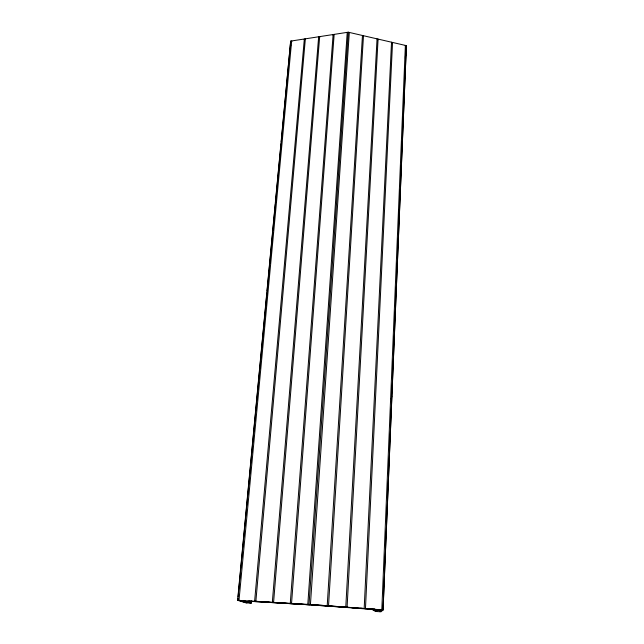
<?xml version="1.0" encoding="UTF-8"?>
<svg xmlns="http://www.w3.org/2000/svg" width="644" height="644" viewBox="0 0 644 644"><rect width="100%" height="100%" fill="white"/><g stroke="black" fill="none" stroke-linecap="round" stroke-linejoin="round"><path stroke-width="0.97" d="M378.044 39.759L378.076 39.091L347.084 607.268M383.019 609.981L406.332 46.296M371.926 609.401L375.541 611.438L380.95 611.8L383.067 609.94L406.388 45.644L348.275 32.2L290.677 41.103L237.612 600.289L245.887 602.824L251.232 603.178L251.434 600.997M381.208 609.361L379.92 610.601L379.871 611.695L381.803 609.924L405.382 45.41L405.326 46.062M373.826 608.693L376.643 610.375L376.595 611.478L373.069 609.449L309.571 604.74L248.012 601.15L250.097 603.074M345.78 607.171L377.054 38.857M363.49 35.718L328.521 605.875M362.459 35.484L327.208 605.771M391.488 42.866L391.528 42.206L364.174 608.556M392.502 43.1L392.542 42.44L365.462 608.652M349.314 32.441L310.432 604.507M347.237 32.361L307.816 604.338M348.275 32.2L309.039 604.362L383.067 609.94M334.156 34.382L291.547 603.404M318.659 36.78L272.332 602.309M305.345 38.833L255.861 601.367M254.622 601.295L304.338 38.994L304.395 39.654M405.366 57.131L405.631 54.177M406.066 49.25L406.388 45.644M405.358 58.354L405.801 53.444M406.066 50.498L406.243 48.533M243.496 600.659L246.966 601.762L246.861 602.856L239.053 600.441M237.773 600.337L237.958 598.332M238.103 596.827L266.922 292.923M267.107 291.016L269.482 265.988M269.667 264.008L272.71 231.953M272.879 230.109L275.342 204.18M275.431 203.182L281.074 143.757M281.251 141.865L290.677 41.103M398.982 213.212L399.401 209.348M398.958 215.016L399.497 210.033M391.278 399.071L391.753 396.124M381.747 609.884L309.16 604.45L237.612 600.289M309.627 604.78L249.22 601.255L251.232 603.178M254.436 601.198L259.443 601.528M263.452 601.794L270.464 602.261M273.467 602.462L281.476 602.993M283.481 603.122L339.573 606.849M341.578 606.978L347.591 607.381M351.6 607.646L356.607 607.976M360.608 608.242L365.623 608.58M370.63 608.91L372.635 609.039M246.966 601.762L249.389 601.923M376.643 610.375L379.92 610.601M238.988 600.401L291.668 40.95L291.732 41.61M273.579 602.381L319.674 36.619L319.706 37.288M290.275 603.331L333.125 34.543L333.149 35.219M275.68 200.622L276.026 202.57M290.533 43.985L290.742 45.949"/></g></svg>
